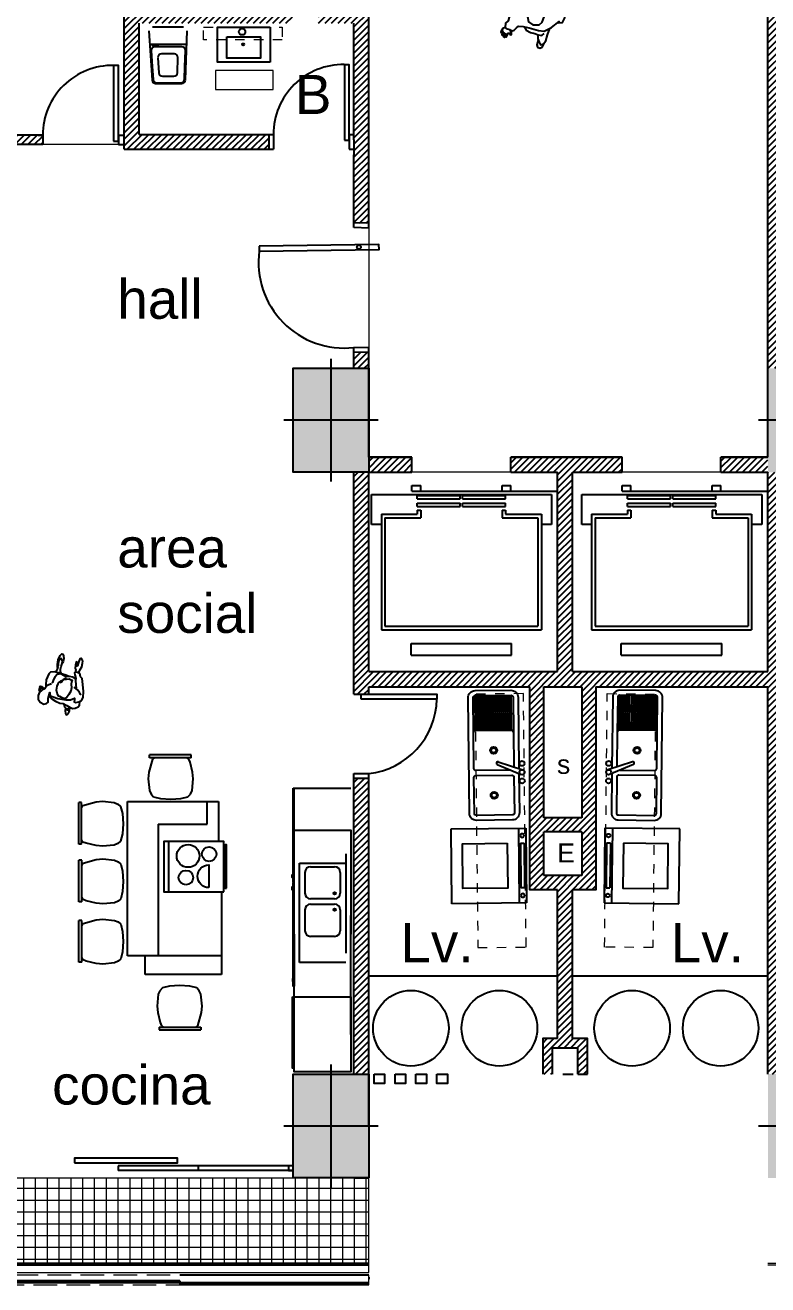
# Model space of a CAD drawing. Header units: millimetres. Extents: x -4 to 161, y -89 to 328.
# Drawn here: x 38.75 to 46.61, y 184.8 to 198.14 of the extents above; entities that cross this region are included whole.
import ezdxf

# ---------------------------------------------------------------- set-up
doc = ezdxf.new("R2010")
doc.units = ezdxf.units.MM
doc.linetypes.add('ACAD_ISO03W100', pattern=[30, 12, -18])
doc.linetypes.add('MEDIUMDASH', pattern=[0.3, 0.25, -0.05])
for name, color, linetype in [('COLUMNAS', 3, 'Continuous'), ('mobiliario', 1, 'Continuous'), ('PAREDES', 1, 'Continuous'), ('TEXTO', 4, 'Continuous'), ('VENTANAS', 7, 'Continuous')]:
    doc.layers.add(name, color=color, linetype=linetype)
doc.layers.add('piso1', color=136, linetype='Continuous', lineweight=0)
doc.layers.add('proyecciones', color=3, linetype='MEDIUMDASH', lineweight=9)
doc.layers.add('piso3', color=7, linetype='Continuous', lineweight=0, true_color=0xb3b7b7)
doc.styles.get("Standard").update_dxf_attribs({"font": 'arial.ttf'})

# ---------------------------------------------------------------- blocks, each defined once
blk = doc.blocks.new('PEPLS010')
at = {"color": 0, "linetype": 'ByBlock'}
for points in [[(0.017, -0.12), (-0.007, -0.158), (-0.037, -0.173), (-0.052, -0.184), (-0.067, -0.203), (-0.089, -0.219), (-0.124, -0.224), (-0.159, -0.216), (-0.182, -0.192), (-0.195, -0.151), (-0.182, -0.128), (-0.167, -0.116), (-0.147, -0.12), (-0.131, -0.123), (-0.108, -0.121), (-0.071, -0.117), (-0.089, -0.113), (-0.101, -0.098), (-0.104, -0.077), (-0.11, -0.031), (-0.106, 0.048), (-0.097, 0.094), (-0.074, 0.128), (-0.085, 0.132), (-0.109, 0.134), (-0.112, 0.151), (-0.1, 0.18), (-0.081, 0.203), (-0.048, 0.212), (0.008, 0.203), (0.076, 0.18), (0.13, 0.162), (0.143, 0.144), (0.175, 0.131), (0.183, 0.117), (0.214, 0.123), (0.242, 0.134), (0.28, 0.135), (0.298, 0.134), (0.301, 0.129), (0.309, 0.127), (0.313, 0.119), (0.32, 0.117), (0.323, 0.112), (0.317, 0.109), (0.313, 0.098), (0.275, 0.093), (0.242, 0.09), (0.238, 0.086), (0.266, 0.081), (0.279, 0.077), (0.275, 0.071), (0.247, 0.07), (0.214, 0.074), (0.202, 0.082), (0.184, 0.085), (0.179, 0.083), (0.171, 0.078), (0.152, 0.085), (0.119, 0.1), (0.097, 0.102), (0.02, 0.125)], [(-0.098, -0.123), (-0.125, -0.085), (-0.14, -0.047), (-0.15, -0.001), (-0.148, 0.032), (-0.158, 0.071), (-0.171, 0.106), (-0.177, 0.135), (-0.166, 0.157), (-0.148, 0.181), (-0.131, 0.191), (-0.098, 0.189)], [(-0.021, 0.186), (-0.024, 0.18), (-0.007, 0.166), (0.01, 0.144), (0.019, 0.125), (0.032, 0.105)], [(0.173, 0.127), (0.179, 0.104), (0.179, 0.09), (0.173, 0.085)], [(-0.186, 0.062), (-0.215, 0.066), (-0.238, 0.074), (-0.249, 0.085), (-0.246, 0.092), (-0.235, 0.102), (-0.207, 0.109), (-0.177, 0.105)], [(-0.182, 0.104), (-0.199, 0.096), (-0.211, 0.093)], [(-0.19, 0.067), (-0.197, 0.074), (-0.209, 0.078)], [(-0.152, 0.039), (-0.177, 0.051), (-0.192, 0.074), (-0.19, 0.09), (-0.176, 0.106)], [(0.124, 0.033), (0.13, -0.001), (0.134, -0.06), (0.138, -0.113), (0.126, -0.154), (0.107, -0.167), (0.043, -0.181), (0, -0.173), (-0.019, -0.169)], [(0.107, 0.1), (0.119, 0.087), (0.126, 0.073), (0.122, 0.031), (0.116, 0.007), (0.119, -0.017), (0.13, -0.055), (0.119, -0.085), (0.088, -0.102), (0.061, -0.109), (0.032, -0.115), (0.023, -0.117)], [(0.088, -0.009), (0.088, -0.008), (0.1, -0.001), (0.101, 0.003), (0.097, 0.007), (0.094, 0.009)], [(0.054, -0.041), (0.064, -0.037), (0.071, -0.027), (0.077, -0.018)], [(0.137, -0.051), (0.154, -0.06), (0.176, -0.066), (0.204, -0.063), (0.233, -0.059), (0.257, -0.063), (0.274, -0.071), (0.278, -0.081), (0.274, -0.092), (0.256, -0.098), (0.232, -0.1), (0.211, -0.094), (0.192, -0.094), (0.169, -0.098), (0.141, -0.104)], [(0.187, -0.097), (0.214, -0.102), (0.261, -0.105), (0.305, -0.097), (0.325, -0.083), (0.325, -0.073), (0.309, -0.062), (0.282, -0.054), (0.256, -0.054), (0.236, -0.058)], [(-0.079, -0.213), (-0.065, -0.227), (-0.059, -0.225), (-0.063, -0.217), (-0.05, -0.227), (-0.045, -0.224), (-0.048, -0.218), (-0.035, -0.226), (-0.03, -0.223), (-0.045, -0.205), (-0.029, -0.213), (-0.029, -0.208), (-0.052, -0.186)], [(-0.048, -0.18), (-0.04, -0.182), (-0.038, -0.179), (-0.041, -0.176)]]:
    blk.add_lwpolyline(points, dxfattribs=at)
blk.add_lwpolyline([(0.048, -0.031), (0.085, -0.014), (0.093, 0.013), (0.101, 0.037), (0.097, 0.06), (0.093, 0.07), (0.085, 0.068), (0.076, 0.067), (0.055, 0.07), (0.02, 0.078), (-0.014, 0.079), (-0.051, 0.068), (-0.085, 0.052), (-0.101, 0.035), (-0.095, 0.003), (-0.086, -0.014), (-0.087, -0.029), (-0.062, -0.047), (-0.032, -0.059), (0.005, -0.062), (0.029, -0.058), (0.044, -0.052), (0.054, -0.044), (0.052, -0.037)], close=True, dxfattribs=at)
blk = doc.blocks.new('personasp13')
for points in [[(0.082, -0.064), (0.128, -0.056), (0.175, -0.025), (0.238, 0.027), (0.266, 0.061), (0.269, 0.126), (0.29, 0.154), (0.286, 0.197), (0.307, 0.212), (0.319, 0.25), (0.312, 0.257), (0.298, 0.239), (0.302, 0.275), (0.293, 0.282), (0.283, 0.251), (0.281, 0.293), (0.271, 0.298), (0.264, 0.257), (0.26, 0.286), (0.25, 0.286), (0.242, 0.246), (0.23, 0.243), (0.218, 0.257), (0.207, 0.253), (0.211, 0.234), (0.231, 0.21), (0.207, 0.215), (0.19, 0.203), (0.175, 0.176), (0.156, 0.155), (0.111, 0.147), (0.051, 0.147), (-0.048, 0.155), (-0.103, 0.148), (-0.168, 0.097), (-0.23, 0.022), (-0.226, 0.035), (-0.264, 0.023), (-0.278, -0.026), (-0.261, -0.104), (-0.247, -0.164), (-0.264, -0.21), (-0.273, -0.253), (-0.261, -0.263), (-0.255, -0.241), (-0.252, -0.277), (-0.24, -0.28), (-0.238, -0.268), (-0.235, -0.294), (-0.221, -0.297), (-0.216, -0.275), (-0.211, -0.299), (-0.201, -0.299), (-0.192, -0.224), (-0.182, -0.234), (-0.165, -0.255), (-0.153, -0.246), (-0.168, -0.203), (-0.197, -0.174), (-0.195, -0.155), (-0.187, -0.097), (-0.139, -0.097), (-0.079, -0.107), (-0.009, -0.113)], [(-0.05, 0.197), (-0.06, 0.236), (-0.079, 0.267), (-0.099, 0.291), (-0.125, 0.275), (-0.141, 0.238), (-0.144, 0.178), (-0.154, 0.111)], [(-0.065, 0.25), (-0.063, 0.299), (-0.074, 0.32), (-0.098, 0.325), (-0.12, 0.31), (-0.13, 0.274)], [(0.096, 0.15), (0.074, 0.176), (0.027, 0.19), (-0.019, 0.191), (-0.053, 0.197), (-0.091, 0.197), (-0.111, 0.171)], [(0.231, 0.209), (0.259, 0.207), (0.284, 0.197)], [(-0.185, -0.097), (-0.214, -0.09), (-0.237, -0.054)], [(0.082, -0.041), (0.067, -0.063), (0.051, -0.064), (0.043, -0.056), (0.041, -0.036), (0.038, -0.064), (0.029, -0.083), (0.014, -0.088), (-0.005, -0.083), (-0.033, -0.075), (-0.057, -0.064), (-0.067, -0.045)], [(0.024, -0.121), (0.031, -0.123), (0.048, -0.16), (0.067, -0.203), (0.087, -0.225), (0.103, -0.239), (0.123, -0.231), (0.135, -0.201), (0.154, -0.169), (0.158, -0.121), (0.152, -0.105), (0.154, -0.09), (0.161, -0.037)], [(-0.249, -0.159), (-0.231, -0.172), (-0.202, -0.174)], [(0.147, -0.186), (0.166, -0.296), (0.158, -0.335), (0.134, -0.368), (0.103, -0.368), (0.087, -0.339), (0.082, -0.304), (0.084, -0.267), (0.077, -0.222)]]:
    blk.add_lwpolyline(points)
blk.add_lwpolyline([(0.01, -0.127), (0.019, -0.118), (0.024, -0.102), (0.062, -0.086), (0.084, -0.045), (0.092, -0.001), (0.092, 0.04), (0.069, 0.091), (0.019, 0.11), (-0.043, 0.098), (-0.066, 0.065), (-0.074, 0.006), (-0.067, -0.059), (-0.049, -0.092), (-0.02, -0.099), (-0.009, -0.103), (-0.001, -0.12)], close=True)
blk = doc.blocks.new('Muko03pl')
at = {"color": 0, "linetype": 'ByBlock'}
for p, q in [((-0.375, 0), (-0.375, -0.75)), ((0.375, 0), (-0.375, 0)), ((0.375, -0.75), (0.375, 0)), ((0.375, -0.075), (-0.375, -0.075)), ((0.225, -0.01875), (-0.225, -0.01875)), ((-0.225, -0.01875), (-0.225, -0.05625)), ((0.225, -0.05625), (-0.225, -0.05625)), ((0.225, -0.05625), (0.225, -0.01875)), ((-0.375, -0.75), (0.375, -0.75))]:
    blk.add_line(p, q, dxfattribs=at)
blk.add_lwpolyline([(0.225, -0.1875), (-0.225, -0.1875), (-0.225, -0.6375), (0.225, -0.6375)], close=True, dxfattribs=at)
for centre in [(-0.3, -0.0375), (0.3, -0.0375)]:
    blk.add_circle(centre, 0.01875, dxfattribs=at)

msp = doc.modelspace()

# ---------------------------------------------------------------- hatches: boundary and pattern name
at = {"layer": 'COLUMNAS', "true_color": 0x2a2c2c, "transparency": 33554687}
h = msp.add_hatch(color=250, dxfattribs=at)
h.dxf.hatch_style = 1
h.paths.add_polyline_path([(42.387, 193.955), (41.987, 193.955), (41.987, 193.405), (42.387, 193.405)])
h.paths.add_polyline_path([(41.987, 193.955), (41.587, 193.955), (41.587, 193.405), (41.987, 193.405)])
h.paths.add_polyline_path([(41.987, 194.505), (41.587, 194.505), (41.587, 193.955), (41.987, 193.955)])
h.paths.add_polyline_path([(42.387, 194.505), (41.987, 194.505), (41.987, 193.955), (42.387, 193.955)])
h.paths.add_polyline_path([(34.739, 193.955), (34.339, 193.955), (34.339, 193.405), (34.739, 193.405)])
h.paths.add_polyline_path([(34.339, 193.955), (33.939, 193.955), (33.939, 193.405), (34.339, 193.405)])
h.paths.add_polyline_path([(34.339, 194.505), (33.939, 194.505), (33.939, 193.955), (34.339, 193.955)])
h.paths.add_polyline_path([(34.739, 194.505), (34.339, 194.505), (34.339, 193.955), (34.739, 193.955)])
h.paths.add_polyline_path([(34.739, 202.012), (34.339, 202.012), (34.339, 201.462), (34.739, 201.462)])
h.paths.add_polyline_path([(34.739, 202.562), (34.339, 202.562), (34.339, 202.012), (34.739, 202.012)])
h.paths.add_polyline_path([(34.339, 202.562), (33.939, 202.562), (33.939, 202.012), (34.339, 202.012)])
h.paths.add_polyline_path([(34.339, 202.012), (33.939, 202.012), (33.939, 201.462), (34.339, 201.462)])
h.paths.add_polyline_path([(42.387, 202.012), (41.987, 202.012), (41.987, 201.462), (42.387, 201.462)])
h.paths.add_polyline_path([(42.387, 202.562), (41.987, 202.562), (41.987, 202.012), (42.387, 202.012)])
h.paths.add_polyline_path([(41.987, 202.562), (41.587, 202.562), (41.587, 202.012), (41.987, 202.012)])
h.paths.add_polyline_path([(41.987, 202.012), (41.587, 202.012), (41.587, 201.462), (41.987, 201.462)])
h.paths.add_polyline_path([(42.387, 206.385), (41.987, 206.385), (41.987, 205.835), (42.387, 205.835)])
h.paths.add_polyline_path([(42.387, 206.935), (41.987, 206.935), (41.987, 206.385), (42.387, 206.385)])
h.paths.add_polyline_path([(41.987, 206.935), (41.587, 206.935), (41.587, 206.385), (41.987, 206.385)])
h.paths.add_polyline_path([(41.987, 206.385), (41.587, 206.385), (41.587, 205.835), (41.987, 205.835)])
h.paths.add_polyline_path([(34.739, 206.385), (34.339, 206.385), (34.339, 205.835), (34.739, 205.835)])
h.paths.add_polyline_path([(34.739, 206.935), (34.339, 206.935), (34.339, 206.385), (34.739, 206.385)])
h.paths.add_polyline_path([(34.339, 206.935), (33.939, 206.935), (33.939, 206.385), (34.339, 206.385)])
h.paths.add_polyline_path([(34.339, 206.385), (33.939, 206.385), (33.939, 205.835), (34.339, 205.835)])
h.paths.add_polyline_path([(34.739, 186.485), (34.339, 186.485), (34.339, 185.935), (34.739, 185.935)])
h.paths.add_polyline_path([(34.739, 187.035), (34.339, 187.035), (34.339, 186.485), (34.739, 186.485)])
h.paths.add_polyline_path([(34.339, 187.035), (33.939, 187.035), (33.939, 186.485), (34.339, 186.485)])
h.paths.add_polyline_path([(34.339, 186.485), (33.939, 186.485), (33.939, 185.935), (34.339, 185.935)])
h.paths.add_polyline_path([(42.387, 186.485), (41.987, 186.485), (41.987, 185.935), (42.387, 185.935)])
h.paths.add_polyline_path([(42.387, 187.035), (41.987, 187.035), (41.987, 186.485), (42.387, 186.485)])
h.paths.add_polyline_path([(41.987, 187.035), (41.587, 187.035), (41.587, 186.485), (41.987, 186.485)])
h.paths.add_polyline_path([(41.987, 186.485), (41.587, 186.485), (41.587, 185.935), (41.987, 185.935)])
h.paths.add_polyline_path([(47.411, 186.485), (47.011, 186.485), (47.011, 185.935), (47.411, 185.935)])
h.paths.add_polyline_path([(47.411, 187.035), (47.011, 187.035), (47.011, 186.485), (47.411, 186.485)])
h.paths.add_polyline_path([(47.011, 187.035), (46.611, 187.035), (46.611, 186.485), (47.011, 186.485)])
h.paths.add_polyline_path([(47.011, 186.485), (46.611, 186.485), (46.611, 185.935), (47.011, 185.935)])
h.paths.add_polyline_path([(55.208, 186.485), (54.808, 186.485), (54.808, 185.935), (55.058, 185.935), (55.208, 185.935)])
h.paths.add_polyline_path([(55.208, 187.035), (54.808, 187.035), (54.808, 186.485), (55.208, 186.485)])
h.paths.add_polyline_path([(54.808, 187.035), (54.408, 187.035), (54.408, 186.485), (54.808, 186.485)])
h.paths.add_polyline_path([(54.808, 186.485), (54.408, 186.485), (54.408, 185.935), (54.808, 185.935)])
h.paths.add_polyline_path([(55.208, 193.955), (54.808, 193.955), (54.808, 193.405), (55.208, 193.405)])
h.paths.add_polyline_path([(55.208, 194.505), (54.808, 194.505), (54.808, 193.955), (55.208, 193.955)])
h.paths.add_polyline_path([(54.808, 194.505), (54.408, 194.505), (54.408, 193.955), (54.808, 193.955)])
h.paths.add_polyline_path([(54.808, 193.955), (54.408, 193.955), (54.408, 193.405), (54.808, 193.405)])
h.paths.add_polyline_path([(47.411, 193.955), (47.011, 193.955), (47.011, 193.405), (47.411, 193.405)])
h.paths.add_polyline_path([(47.411, 194.505), (47.011, 194.505), (47.011, 193.955), (47.411, 193.955)])
h.paths.add_polyline_path([(47.011, 194.505), (46.611, 194.505), (46.611, 193.955), (47.011, 193.955)])
h.paths.add_polyline_path([(47.011, 193.955), (46.611, 193.955), (46.611, 193.405), (47.011, 193.405)])
edge = h.paths.add_edge_path()
edge.add_line((47.411, 202.009), (47.011, 202.009))
edge.add_line((47.011, 202.009), (47.011, 201.462))
edge.add_line((47.011, 201.462), (47.32, 201.462))
edge.add_arc((48.009, 200.629), 1.081, 123.6379, 129.5991, ccw=False)
edge.add_line((47.411, 201.529), (47.411, 202.009))
h.paths.add_polyline_path([(47.011, 202.009), (46.769, 202.009), (46.611, 202.011), (46.611, 201.462), (47.011, 201.462)])
h.paths.add_polyline_path([(47.011, 202.519), (46.769, 202.519), (46.769, 202.562), (46.611, 202.562), (46.611, 202.012), (47.011, 202.012)])
h.paths.add_polyline_path([(46.769, 202.11), (46.769, 202.109), (46.769, 202.11)], flags=16)
h.paths.add_polyline_path([(46.896, 202.562), (46.769, 202.562), (46.769, 202.519), (46.896, 202.519)], flags=17)
h.paths.add_polyline_path([(47.011, 202.562), (46.896, 202.562), (46.896, 202.519), (47.011, 202.519)], flags=17)
h.paths.add_polyline_path([(47.411, 202.562), (47.011, 202.562), (47.011, 202.519), (47.411, 202.519)])
h.paths.add_polyline_path([(47.411, 202.471), (47.411, 202.519), (47.011, 202.519), (47.011, 202.246)])
h.paths.add_polyline_path([(47.411, 202.471), (47.011, 202.246), (47.011, 202.11), (47.411, 202.11)])
h.paths.add_polyline_path([(47.411, 202.11), (47.011, 202.11), (47.011, 202.012), (47.411, 202.012)])
h.paths.add_polyline_path([(55.058, 202.009), (54.808, 202.009), (54.808, 201.462), (55.058, 201.462)])
h.paths.add_polyline_path([(55.208, 202.012), (55.058, 202.012), (55.058, 201.462), (55.208, 201.462)])
h.paths.add_polyline_path([(55.208, 202.562), (55.058, 202.562), (55.058, 202.012), (55.208, 202.012)])
h.paths.add_polyline_path([(55.058, 202.562), (54.808, 202.562), (54.808, 202.25), (54.865, 202.321), (54.946, 202.422)], flags=17)
h.paths.add_polyline_path([(55.058, 202.562), (54.408, 202.562), (54.408, 202.012), (55.058, 202.012)])
h.paths.add_polyline_path([(54.808, 202.562), (54.408, 202.562), (54.408, 201.462), (54.808, 201.462)])
h.paths.add_polyline_path([(54.808, 202.25), (54.408, 202.476), (54.408, 202.109), (54.808, 202.109)], flags=16)
h.paths.add_polyline_path([(54.808, 202.562), (54.408, 202.562), (54.408, 202.476), (54.808, 202.25)], flags=16)
h.paths.add_polyline_path([(54.808, 202.25), (54.808, 202.562), (55.058, 202.562)])
h.paths.add_polyline_path([(54.808, 202.109), (54.408, 202.109), (54.408, 202.012), (54.808, 202.012)], flags=16)
at = {"layer": 'piso1'}
h = msp.add_hatch(dxfattribs=at)
h.set_pattern_fill('NET', color=256)
h.set_pattern_definition([(0, (-250.01368, -79.92356), (0, 0.125), []), (90, (-250.01368, -79.92356), (-0.125, 8e-18), [])])
h.paths.add_polyline_path([(33.939, 189.464), (34.048, 189.464), (34.048, 193.405), (33.939, 193.405), (33.939, 193.955), (33.839, 193.955), (33.039, 193.967), (33.039, 193.313), (33.039, 185.035), (42.387, 185.035), (42.387, 185.935), (41.587, 185.935), (34.098, 185.935), (33.939, 185.935), (33.939, 187.035)])
h.paths.add_polyline_path([(33.939, 197.944), (33.039, 197.944), (33.039, 193.989), (33.939, 193.989), (33.939, 194.505)])
h.paths.add_polyline_path([(35.986, 185.198), (38.963, 185.198), (38.963, 185.821), (35.986, 185.821)], flags=24)
at = {"layer": 'VENTANAS', "true_color": 0xb0b5b5, "transparency": 33554687}
h = msp.add_hatch(dxfattribs=at)
h.set_pattern_fill('ANSI31', color=253, scale=0.39)
h.set_pattern_definition([(45, (-250.013684, -79.923563), (-0.0344714556, 0.0344714556), [])])
h.paths.add_polyline_path([(40.558, 201.802), (41.587, 201.802), (41.587, 201.952), (39.8, 201.952), (39.8, 201.202), (40.408, 201.202), (40.408, 199.357), (39.8, 199.357), (39.8, 199.207), (40.558, 199.207)])
h.paths.add_polyline_path([(40.408, 201.352), (39.958, 201.352), (39.958, 201.802), (40.408, 201.802)], flags=16)
h.paths.add_polyline_path([(42.387, 201.462), (42.229, 201.462), (42.229, 199.911), (42.23, 199.911), (42.23, 199.077), (42.229, 199.007), (41.854, 199.007), (41.854, 198.907), (41.904, 198.907), (41.904, 198.687), (41.904, 198.257), (41.854, 198.257), (41.854, 198.157), (42.229, 198.157), (42.229, 196.921), (42.229, 196.763), (42.229, 196.043), (42.387, 196.039)])
h.paths.add_polyline_path([(42.229, 198.257), (42.004, 198.257), (42.004, 198.907), (42.229, 198.907)], flags=16)
h.paths.add_polyline_path([(41.579, 198.257), (41.579, 198.907), (41.579, 199.007), (41.479, 199.007), (41.479, 198.307), (39.958, 198.307), (39.8, 198.307), (39.8, 196.822), (41.329, 196.822), (41.329, 196.98), (39.958, 196.98), (39.958, 198.157), (41.479, 198.157), (41.579, 198.157)])
h.paths.add_polyline_path([(38.533, 198.029), (33.939, 198.029), (33.939, 197.879), (38.224, 197.879), (38.533, 197.879)])
h.paths.add_polyline_path([(38.533, 196.872), (38.937, 196.872), (38.937, 196.972), (38.887, 196.972), (38.533, 196.972), (37.533, 196.972), (37.533, 196.872), (38.374, 196.872), (38.374, 194.054), (34.739, 194.054), (34.739, 193.904), (38.533, 193.904)])
h.paths.add_polyline_path([(34.098, 189.464), (33.939, 189.464), (33.939, 187.035), (34.098, 187.035)])
h.paths.add_polyline_path([(42.387, 190.027), (42.387, 190.166), (42.229, 190.166), (42.229, 187.035), (42.387, 187.035)], flags=17)
h.paths.add_polyline_path([(44.542, 188.985), (44.791, 188.985), (44.791, 191.135), (46.611, 191.135), (46.611, 187.035), (46.769, 187.035), (46.769, 193.405), (46.611, 193.405), (46.611, 191.294), (44.542, 191.294), (44.542, 193.405), (45.068, 193.405), (45.068, 193.564), (43.891, 193.564), (43.891, 193.405), (44.384, 193.405), (44.384, 191.294), (42.387, 191.294), (42.387, 193.405), (42.229, 193.405), (42.229, 191.296), (42.229, 191.054), (42.387, 191.054), (42.387, 191.104), (42.387, 191.135), (44.091, 191.135), (44.091, 188.985), (44.384, 188.985), (44.384, 187.41), (44.23, 187.41), (44.23, 187.034), (44.33, 187.034), (44.33, 187.31), (44.601, 187.31), (44.601, 187.034), (44.701, 187.034), (44.701, 187.41), (44.542, 187.41)])
h.paths.add_polyline_path([(44.241, 189.135), (44.241, 189.597), (44.641, 189.597), (44.641, 189.135)], flags=16)
h.paths.add_polyline_path([(44.241, 189.747), (44.241, 191.135), (44.641, 191.135), (44.641, 189.747)], flags=16)
h.paths.add_polyline_path([(46.611, 193.564), (46.115, 193.564), (46.115, 193.405), (46.611, 193.405)])
h.paths.add_polyline_path([(42.844, 193.564), (42.387, 193.564), (42.387, 193.405), (42.844, 193.405)])
h.paths.add_polyline_path([(42.387, 194.672), (42.229, 194.675), (42.229, 194.505), (42.387, 194.505)])
h.paths.add_polyline_path([(46.769, 196.36), (46.777, 196.36), (47.079, 196.36), (52.044, 196.36), (53.925, 196.36), (53.925, 196.133), (55.058, 196.133), (55.058, 196.233), (54.025, 196.233), (54.025, 196.613), (55.058, 196.613), (55.058, 196.713), (53.925, 196.713), (53.925, 196.509), (52.764, 196.51), (52.416, 196.51), (52.416, 196.509), (48.877, 196.509), (46.769, 196.51), (46.769, 201.462), (46.611, 201.462), (46.611, 194.505), (46.769, 194.505)])
h.paths.add_polyline_path([(55.208, 197.421), (55.058, 197.421), (55.058, 196.613), (55.058, 196.613), (55.058, 196.233), (55.058, 196.133), (55.058, 196.133), (55.058, 196.132), (55.058, 195.965), (55.058, 195.448), (55.208, 195.448)])
h.paths.add_polyline_path([(52.711, 196.36), (52.561, 196.36), (52.561, 191.96), (53.311, 191.96), (53.311, 192.11), (52.711, 192.11), (52.711, 193.604), (53.311, 193.604), (53.311, 193.754), (52.711, 193.754)])
h.paths.add_polyline_path([(52.711, 199.115), (53.311, 199.115), (53.311, 199.265), (52.711, 199.265), (52.711, 200.759), (53.311, 200.759), (53.311, 200.909), (52.561, 200.909), (52.561, 196.51), (52.711, 196.51)], flags=17)
h.paths.add_polyline_path([(55.058, 200.909), (54.401, 200.909), (54.401, 200.759), (55.058, 200.759)], flags=17)
h.paths.add_polyline_path([(55.208, 201.462), (55.058, 201.462), (55.058, 199.266), (54.401, 199.265), (54.401, 199.115), (55.058, 199.115), (55.058, 198.521), (55.208, 198.521), (55.208, 199.012)])
h.paths.add_polyline_path([(46.769, 205.835), (46.611, 205.835), (46.611, 202.562), (46.769, 202.562)])
h.paths.add_polyline_path([(42.387, 205.835), (42.229, 205.835), (42.229, 202.562), (42.387, 202.562)])
h.paths.add_polyline_path([(38.533, 205.823), (38.374, 205.823), (38.374, 202.914), (38.533, 202.914)])
h.paths.add_polyline_path([(35.192, 206.535), (34.739, 206.535), (34.739, 206.385), (35.092, 206.385), (35.092, 206.094), (34.739, 206.094), (34.739, 205.944), (35.192, 205.944), (35.192, 206.4)])
h.paths.add_polyline_path([(37.107, 206.935), (36.949, 206.935), (36.949, 206.4), (37.107, 206.4)])
h.paths.add_polyline_path([(41.606, 198.324), (41.906, 198.324), (41.906, 198.891), (41.606, 198.891)], flags=9)
h.paths.add_polyline_path([(40.056, 201.423), (40.289, 201.423), (40.289, 201.656), (40.056, 201.656)], flags=8)
h.paths.add_polyline_path([(40.767, 199.766), (41.251, 199.766), (41.251, 200.389), (40.767, 200.389)], flags=25)
h.paths.add_polyline_path([(34.61, 198.357), (36.341, 198.357), (36.341, 198.98), (34.61, 198.98)], flags=9)
h.paths.add_polyline_path([(44.332, 189.226), (44.566, 189.226), (44.566, 189.526), (44.332, 189.526)], flags=8)
h.paths.add_polyline_path([(44.33, 190.162), (44.563, 190.162), (44.563, 190.395), (44.33, 190.395)], flags=8)
h.paths.add_polyline_path([(49.787, 191.517), (52.833, 191.517), (52.833, 192.971), (49.787, 192.971)], flags=9)
h.paths.add_polyline_path([(49.787, 200.106), (52.833, 200.106), (52.833, 201.56), (49.787, 201.56)], flags=9)
h.paths.add_polyline_path([(34.61, 202.715), (37.31, 202.715), (37.31, 203.339), (34.61, 203.339)], flags=9)
h.paths.add_polyline_path([(35.302, 205.537), (35.787, 205.537), (35.787, 206.161), (35.302, 206.161)], flags=9)
h.paths.add_polyline_path([(38.608, 205.268), (41.655, 205.268), (41.655, 206.722), (38.608, 206.722)], flags=9)

# ---------------------------------------------------------------- linework, layer by layer
at = {"layer": 'COLUMNAS'}
for p, q in [((41.987, 194.605), (41.987, 193.305)), ((42.487, 193.955), (41.487, 193.955)), ((47.511, 193.955), (46.511, 193.955)), ((41.987, 187.135), (41.987, 185.835)), ((42.487, 186.485), (41.487, 186.485)), ((47.511, 186.485), (46.511, 186.485))]:
    msp.add_line(p, q, dxfattribs=at)
for points in [[(42.387, 193.405), (41.587, 193.405), (41.587, 194.505), (42.387, 194.505)], [(42.387, 185.935), (41.587, 185.935), (41.587, 187.035), (42.387, 187.035)]]:
    msp.add_lwpolyline(points, close=True, dxfattribs=at)
at = {"layer": 'mobiliario'}
for p, q in [((40.427, 198.114), (40.097, 198.114)), ((40.427, 198.114), (40.097, 198.114)), ((41.343, 198.114), (41.343, 197.743)), ((40.06, 198.075), (40.095, 197.554)), ((40.446, 197.556), (40.464, 198.076)), ((40.072, 197.936), (40.46, 197.936)), ((40.085, 197.867), (40.096, 197.698)), ((40.096, 197.936), (40.096, 197.926)), ((40.106, 197.916), (40.147, 197.916)), ((40.409, 197.906), (40.122, 197.906)), ((40.157, 197.926), (40.157, 197.936)), ((40.441, 197.698), (40.446, 197.868)), ((40.156, 197.792), (40.166, 197.631)), ((40.33, 197.832), (40.193, 197.832)), ((40.362, 197.633), (40.367, 197.794)), ((40.096, 197.698), (40.105, 197.562)), ((40.203, 197.596), (40.325, 197.596)), ((40.437, 197.563), (40.441, 197.698)), ((40.132, 197.52), (40.409, 197.52)), ((40.142, 197.527), (40.399, 197.527)), ((42.416, 192.852), (42.416, 193.17)), ((42.416, 193.17), (44.323, 193.17)), ((42.844, 193.203), (42.844, 193.265)), ((42.844, 193.265), (42.937, 193.265)), ((42.844, 193.203), (43.891, 193.203)), ((42.937, 193.203), (42.937, 193.265)), ((43.799, 193.203), (43.799, 193.265)), ((43.799, 193.265), (43.891, 193.265)), ((43.891, 193.203), (43.891, 193.265)), ((43.891, 193.203), (44.384, 193.203)), ((44.323, 193.17), (44.323, 192.852)), ((44.641, 192.852), (44.641, 193.17)), ((44.641, 193.17), (46.547, 193.17)), ((45.068, 193.203), (45.068, 193.265)), ((45.068, 193.265), (45.161, 193.265)), ((45.068, 193.203), (46.115, 193.203)), ((45.161, 193.203), (45.161, 193.265)), ((46.023, 193.203), (46.023, 193.265)), ((46.023, 193.265), (46.115, 193.265)), ((46.115, 193.203), (46.115, 193.265)), ((46.115, 193.203), (46.605, 193.203)), ((46.547, 193.17), (46.547, 192.852)), ((42.9, 193.16), (43.355, 193.16)), ((42.9, 193.123), (42.9, 193.16)), ((42.9, 193.123), (43.355, 193.123)), ((42.9, 193.078), (43.355, 193.078)), ((42.9, 193.041), (42.9, 193.078)), ((42.9, 193.041), (43.355, 193.041)), ((43.355, 193.123), (43.355, 193.153)), ((43.355, 193.041), (43.355, 193.078)), ((43.38, 193.16), (43.836, 193.16)), ((43.38, 193.123), (43.38, 193.153)), ((43.38, 193.123), (43.836, 193.123)), ((43.38, 193.041), (43.38, 193.078)), ((43.38, 193.078), (43.836, 193.078)), ((43.38, 193.041), (43.836, 193.041)), ((43.836, 193.123), (43.836, 193.16)), ((43.836, 193.041), (43.836, 193.078)), ((45.124, 193.16), (45.579, 193.16)), ((45.124, 193.123), (45.124, 193.16)), ((45.124, 193.123), (45.579, 193.123)), ((45.124, 193.078), (45.579, 193.078)), ((45.124, 193.041), (45.124, 193.078)), ((45.124, 193.041), (45.579, 193.041)), ((45.579, 193.123), (45.579, 193.153)), ((45.579, 193.041), (45.579, 193.078)), ((45.604, 193.16), (46.06, 193.16)), ((45.604, 193.123), (45.604, 193.153)), ((45.604, 193.123), (46.06, 193.123)), ((45.604, 193.041), (45.604, 193.078)), ((45.604, 193.078), (46.06, 193.078)), ((45.604, 193.041), (46.06, 193.041)), ((46.06, 193.123), (46.06, 193.16)), ((46.06, 193.041), (46.06, 193.078)), ((42.521, 192.959), (42.521, 191.738)), ((42.521, 192.959), (42.9, 192.959)), ((42.558, 192.922), (42.558, 191.775)), ((42.558, 192.922), (42.937, 192.922)), ((42.9, 193.003), (42.9, 192.959)), ((42.9, 193.003), (42.937, 193.003)), ((42.937, 193.003), (42.937, 192.922)), ((43.799, 193.003), (43.799, 192.922)), ((43.799, 193.003), (43.836, 193.003)), ((43.799, 192.922), (44.178, 192.922)), ((43.836, 193.003), (43.836, 192.959)), ((43.836, 192.959), (44.215, 192.959)), ((44.178, 192.922), (44.178, 191.775)), ((44.215, 192.959), (44.215, 191.738)), ((44.745, 192.959), (44.745, 191.738)), ((44.745, 192.959), (45.124, 192.959)), ((44.782, 192.922), (44.782, 191.775)), ((44.782, 192.922), (45.161, 192.922)), ((45.124, 193.003), (45.124, 192.959)), ((45.124, 193.003), (45.161, 193.003)), ((45.161, 193.003), (45.161, 192.922)), ((46.023, 193.003), (46.023, 192.922)), ((46.023, 193.003), (46.06, 193.003)), ((46.023, 192.922), (46.402, 192.922)), ((46.06, 193.003), (46.06, 192.959)), ((46.06, 192.959), (46.439, 192.959)), ((46.402, 192.922), (46.402, 191.775)), ((46.439, 192.959), (46.439, 191.738)), ((42.521, 192.852), (42.416, 192.852)), ((44.323, 192.852), (44.215, 192.852)), ((44.745, 192.852), (44.641, 192.852)), ((46.547, 192.852), (46.439, 192.852)), ((42.521, 191.738), (44.215, 191.738)), ((42.558, 191.775), (44.178, 191.775)), ((44.745, 191.738), (46.439, 191.738)), ((44.782, 191.775), (46.402, 191.775)), ((42.836, 191.592), (43.899, 191.592)), ((42.836, 191.469), (42.836, 191.592)), ((43.899, 191.469), (43.899, 191.592)), ((45.06, 191.592), (46.123, 191.592)), ((45.06, 191.469), (45.06, 191.592)), ((46.123, 191.469), (46.123, 191.592)), ((42.836, 191.469), (43.899, 191.469)), ((45.06, 191.469), (46.123, 191.469)), ((43.517, 190.67), (43.513, 191.04)), ((43.538, 190.67), (43.534, 191.04)), ((43.559, 190.671), (43.555, 191.04)), ((43.58, 190.671), (43.576, 191.04)), ((43.601, 190.671), (43.597, 191.041)), ((43.623, 190.671), (43.618, 191.041)), ((43.644, 190.672), (43.64, 191.041)), ((43.665, 190.672), (43.661, 191.041)), ((43.686, 190.672), (43.682, 191.042)), ((43.707, 190.672), (43.703, 191.042)), ((43.728, 190.673), (43.724, 191.042)), ((43.749, 190.673), (43.745, 191.042)), ((43.77, 190.673), (43.766, 191.043)), ((43.791, 190.673), (43.787, 191.043)), ((43.813, 190.673), (43.809, 191.043)), ((43.834, 190.674), (43.83, 191.043)), ((43.855, 190.674), (43.851, 191.043)), ((43.876, 190.674), (43.872, 191.044)), ((43.897, 190.674), (43.893, 191.044)), ((45.039, 190.674), (45.043, 191.044)), ((45.06, 190.674), (45.064, 191.044)), ((45.081, 190.674), (45.085, 191.043)), ((45.102, 190.674), (45.106, 191.043)), ((45.123, 190.673), (45.127, 191.043)), ((45.144, 190.673), (45.148, 191.043)), ((45.166, 190.673), (45.17, 191.043)), ((45.187, 190.673), (45.191, 191.042)), ((45.208, 190.673), (45.212, 191.042)), ((45.229, 190.672), (45.233, 191.042)), ((45.25, 190.672), (45.254, 191.042)), ((45.271, 190.672), (45.275, 191.041)), ((45.292, 190.672), (45.296, 191.041)), ((45.313, 190.671), (45.317, 191.041)), ((45.335, 190.671), (45.339, 191.041)), ((45.356, 190.671), (45.36, 191.04)), ((45.377, 190.671), (45.381, 191.04)), ((45.398, 190.67), (45.402, 191.04)), ((45.419, 190.67), (45.423, 191.04)), ((43.517, 190.67), (43.897, 190.674)), ((45.419, 190.67), (45.039, 190.674)), ((40.068, 190.383, 0), (40.068, 190.413, 0)), ((40.509, 190.413, 0), (40.068, 190.413, 0)), ((40.509, 190.383, 0), (40.068, 190.383, 0)), ((40.123, 190.382), (40.099, 190.369)), ((40.164, 190.383), (40.123, 190.382)), ((40.46, 190.382), (40.419, 190.383)), ((40.484, 190.369), (40.46, 190.382)), ((40.509, 190.383, 0), (40.509, 190.413, 0)), ((40.099, 190.369), (40.061, 190.229)), ((40.498, 190.335), (40.484, 190.369)), ((40.522, 190.229), (40.498, 190.335)), ((43.748, 190.311), (44, 190.206)), ((43.758, 190.34), (44.018, 190.255)), ((45.177, 190.34), (44.918, 190.255)), ((45.188, 190.311), (44.936, 190.206)), ((40.061, 190.229), (40.054, 190.161)), ((40.054, 190.161), (40.066, 190.036)), ((40.517, 190.036), (40.529, 190.161)), ((40.529, 190.161), (40.522, 190.229)), ((40.066, 190.036), (40.083, 189.998)), ((40.083, 189.998), (40.109, 189.969)), ((40.474, 189.969), (40.5, 189.998)), ((40.5, 189.998), (40.517, 190.036)), ((41.588, 189.615), (41.588, 190.06)), ((41.588, 190.06), (42.198, 190.06)), ((41.598, 189.615), (41.598, 190.06)), ((39.318, 189.467, 0), (39.318, 189.908, 0)), ((39.348, 189.908, 0), (39.318, 189.908, 0)), ((39.348, 189.467, 0), (39.348, 189.908, 0)), ((39.348, 189.852), (39.361, 189.877)), ((39.348, 189.812), (39.348, 189.852)), ((39.361, 189.877), (39.501, 189.915)), ((39.501, 189.915), (39.569, 189.922)), ((39.569, 189.922), (39.694, 189.91)), ((39.694, 189.91), (39.732, 189.893)), ((39.732, 189.893), (39.761, 189.867)), ((39.761, 189.867), (39.78, 189.792)), ((39.834, 188.285), (39.834, 189.92)), ((39.834, 189.92), (40.022, 189.92)), ((40.022, 189.92), (40.796, 189.92)), ((40.109, 189.969), (40.184, 189.951)), ((40.184, 189.951), (40.292, 189.944)), ((40.292, 189.944), (40.399, 189.951)), ((40.399, 189.951), (40.474, 189.969)), ((40.677, 189.681), (40.677, 189.92)), ((40.796, 189.92), (40.796, 189.496)), ((39.78, 189.792), (39.787, 189.684)), ((39.78, 189.576), (39.761, 189.501)), ((39.787, 189.684), (39.78, 189.576)), ((40.157, 189.681), (40.157, 188.285)), ((40.157, 189.681), (40.677, 189.681)), ((41.588, 189.615), (41.588, 189.632)), ((41.598, 189.068), (41.598, 189.632)), ((39.348, 189.467, 0), (39.318, 189.467, 0)), ((39.361, 189.491), (39.348, 189.516)), ((39.396, 189.477), (39.361, 189.491)), ((39.501, 189.453), (39.396, 189.477)), ((39.569, 189.446), (39.501, 189.453)), ((39.694, 189.459), (39.569, 189.446)), ((39.732, 189.476), (39.694, 189.459)), ((39.761, 189.501), (39.732, 189.476)), ((39.364, 189.266), (39.504, 189.305)), ((39.504, 189.305), (39.572, 189.312)), ((39.572, 189.312), (39.697, 189.299)), ((42.143, 189.366), (42.143, 188.313)), ((39.32, 188.857, 0), (39.32, 189.298, 0)), ((39.35, 189.298, 0), (39.32, 189.298, 0)), ((39.35, 188.857, 0), (39.35, 189.298, 0)), ((39.35, 189.201), (39.351, 189.242)), ((39.351, 189.242), (39.364, 189.266)), ((39.697, 189.299), (39.735, 189.282)), ((39.735, 189.282), (39.764, 189.256)), ((39.764, 189.256), (39.782, 189.181)), ((39.782, 189.181), (39.789, 189.074)), ((41.653, 188.215), (41.653, 189.267)), ((41.653, 189.267), (42.143, 189.267)), ((41.772, 189.23), (42.025, 189.23)), ((39.789, 189.074), (39.782, 188.966)), ((41.588, 189.145), (41.588, 189.115)), ((41.588, 189.063), (41.588, 189.063)), ((41.598, 188.515), (41.598, 189.063)), ((41.712, 189.17), (41.712, 188.948)), ((42.085, 189.17), (42.085, 188.948)), ((39.351, 188.906), (39.35, 188.946)), ((39.364, 188.881), (39.351, 188.906)), ((39.782, 188.966), (39.764, 188.891)), ((40.829, 188.963), (40.829, 188.087)), ((41.588, 189.016), (41.588, 188.985)), ((39.35, 188.857, 0), (39.32, 188.857, 0)), ((39.398, 188.867), (39.364, 188.881)), ((39.504, 188.843), (39.398, 188.867)), ((39.572, 188.836), (39.504, 188.843)), ((39.697, 188.848), (39.572, 188.836)), ((39.735, 188.865), (39.697, 188.848)), ((39.764, 188.891), (39.735, 188.865)), ((41.712, 188.774), (41.712, 188.552)), ((42.025, 188.888), (41.772, 188.888)), ((41.772, 188.834), (42.025, 188.834)), ((42.085, 188.774), (42.085, 188.552)), ((39.32, 188.22, 0), (39.32, 188.661, 0)), ((39.35, 188.661, 0), (39.32, 188.661, 0)), ((39.35, 188.22, 0), (39.35, 188.661, 0)), ((39.364, 188.63), (39.504, 188.668)), ((39.504, 188.668), (39.572, 188.675)), ((39.572, 188.675), (39.697, 188.662)), ((39.697, 188.662), (39.735, 188.645)), ((39.735, 188.645), (39.764, 188.62)), ((39.35, 188.564), (39.351, 188.605)), ((39.351, 188.605), (39.364, 188.63)), ((39.764, 188.62), (39.782, 188.545)), ((39.782, 188.545), (39.789, 188.437)), ((41.599, 188.516), (41.599, 187.967)), ((39.789, 188.437), (39.782, 188.329)), ((42.025, 188.492), (41.772, 188.492)), ((39.351, 188.269), (39.35, 188.309)), ((39.364, 188.244), (39.351, 188.269)), ((39.398, 188.23), (39.364, 188.244)), ((39.764, 188.254), (39.735, 188.229)), ((39.782, 188.329), (39.764, 188.254)), ((40.829, 188.285), (39.834, 188.285)), ((40.022, 188.087), (40.022, 188.285)), ((39.35, 188.22, 0), (39.32, 188.22, 0)), ((39.504, 188.206), (39.398, 188.23)), ((39.572, 188.199), (39.504, 188.206)), ((39.697, 188.212), (39.572, 188.199)), ((39.735, 188.229), (39.697, 188.212)), ((42.143, 188.215), (41.653, 188.215)), ((40.829, 188.087), (40.022, 188.087)), ((40.385, 187.971), (40.278, 187.964)), ((40.493, 187.964), (40.385, 187.971)), ((41.588, 188.045), (41.588, 188.015)), ((40.16, 187.879), (40.148, 187.754)), ((40.177, 187.917), (40.16, 187.879)), ((40.203, 187.946), (40.177, 187.917)), ((40.278, 187.964), (40.203, 187.946)), ((40.568, 187.946), (40.493, 187.964)), ((40.594, 187.917), (40.568, 187.946)), ((40.611, 187.879), (40.594, 187.917)), ((40.623, 187.754), (40.611, 187.879)), ((41.598, 187.577), (41.598, 187.967)), ((40.148, 187.754), (40.155, 187.686)), ((40.616, 187.686), (40.623, 187.754)), ((40.155, 187.686), (40.179, 187.581)), ((40.179, 187.581), (40.193, 187.546)), ((40.578, 187.546), (40.616, 187.686)), ((40.168, 187.533, 0), (40.168, 187.503, 0)), ((40.168, 187.533, 0), (40.609, 187.533, 0)), ((40.168, 187.503, 0), (40.609, 187.503, 0)), ((40.193, 187.546), (40.217, 187.533)), ((40.217, 187.533), (40.258, 187.533)), ((40.513, 187.533), (40.553, 187.533)), ((40.553, 187.533), (40.578, 187.546)), ((40.609, 187.533, 0), (40.609, 187.503, 0)), ((41.598, 187.096), (41.598, 187.527)), ((42.387, 184.905), (40.387, 184.905)), ((40.387, 184.845), (40.387, 184.805)), ((42.387, 184.885), (42.387, 184.865))]:
    msp.add_line(p, q, dxfattribs=at)
for points in [[(41.343, 197.743), (40.785, 197.743), (40.785, 198.114), (41.343, 198.114)], [(41.588, 189.115), (41.578, 189.115), (41.578, 189.145), (41.588, 189.145), (41.588, 189.615)], [(41.598, 189.615), (42.198, 189.615), (42.198, 188.515)], [(41.599, 188.515), (41.588, 188.515), (41.588, 188.986), (41.578, 188.986), (41.578, 189.016), (41.588, 189.016), (41.588, 189.063), (41.598, 189.063), (41.598, 189.068), (41.588, 189.068), (41.588, 189.115)], [(41.588, 188.045), (41.588, 188.516), (41.599, 188.516)], [(41.599, 187.967), (41.588, 187.967), (41.588, 188.015), (41.583, 188.015), (41.583, 188.045), (41.588, 188.045)], [(44.384, 188.07), (42.387, 188.07)], [(46.611, 188.07), (44.542, 188.07)], [(41.598, 187.527), (41.598, 187.577)], [(33.019, 185.015), (42.387, 185.015)], [(33.039, 185.035), (42.387, 185.035)], [(40.387, 184.845), (36.387, 184.845)], [(42.387, 184.825), (38.387, 184.825)], [(42.387, 184.805), (40.387, 184.805)]]:
    msp.add_lwpolyline(points, dxfattribs=at)
for points in [[(40.885, 198.014), (41.243, 198.014), (41.243, 197.786), (40.885, 197.786)], [(40.855, 188.963), (40.855, 189.496), (40.22, 189.496), (40.22, 188.963)], [(40.273, 188.963), (40.273, 189.496), (40.22, 189.496), (40.22, 188.963)], [(40.882, 189.004), (40.882, 189.461), (40.868, 189.461), (40.868, 189.004)], [(40.868, 189.408), (40.868, 189.422), (40.855, 189.422), (40.855, 189.408)], [(40.868, 189.042), (40.868, 189.056), (40.855, 189.056), (40.855, 189.042)], [(41.58, 187.853), (42.198, 187.853), (42.198, 187.057), (41.598, 187.057), (41.598, 187.096), (41.586, 187.096), (41.586, 187.097), (41.58, 187.097)]]:
    msp.add_lwpolyline(points, close=True, dxfattribs=at)
for points in [[(43.976, 190.216), (43.981, 189.799, -0.414214), (43.907, 189.724), (43.527, 189.72, -0.414214), (43.453, 189.793), (43.439, 191.018, -0.414214), (43.512, 191.093), (43.892, 191.097, -0.414214), (43.967, 191.024), (43.975, 190.269)], [(43.492, 191.018, -0.414214), (43.513, 191.04), (43.893, 191.044, -0.414214), (43.914, 191.023), (43.918, 190.653), (43.922, 190.286, -0.414214)], [(44.96, 190.216), (44.955, 189.799, 0.414214), (45.028, 189.724), (45.409, 189.72, 0.414214), (45.483, 189.793), (45.497, 191.018, 0.414214), (45.424, 191.093), (45.043, 191.097, 0.414214), (44.969, 191.024), (44.961, 190.269)], [(45.444, 191.018, 0.414214), (45.423, 191.04), (45.043, 191.044, 0.414214), (45.022, 191.023), (45.018, 190.653), (45.013, 190.286, 0.414214)], [(43.889, 190.252), (43.522, 190.248, -0.414214), (43.5, 190.269), (43.496, 190.649), (43.492, 191.018)], [(45.047, 190.252), (45.414, 190.248, 0.414214), (45.436, 190.269), (45.44, 190.649), (45.444, 191.018)]]:
    msp.add_lwpolyline(points, format="xyb", dxfattribs=at)
for points in [[(43.522, 190.195), (43.902, 190.199, -0.414214), (43.924, 190.178), (43.928, 189.798, -0.414214), (43.907, 189.777), (43.527, 189.773, -0.414214), (43.505, 189.794), (43.501, 190.174, -0.414214)], [(45.414, 190.195), (45.034, 190.199, 0.414214), (45.012, 190.178), (45.008, 189.798, 0.414214), (45.029, 189.777), (45.409, 189.773, 0.414214), (45.431, 189.794), (45.435, 190.174, 0.414214)], [(40.475, 189.223, -1), (40.475, 189.463, -1)], [(40.698, 189.286, -1), (40.698, 189.44, -1)], [(40.452, 189.037, -1), (40.452, 189.191, -1)], [(40.695, 189.008, -1), (40.695, 189.248)]]:
    msp.add_lwpolyline(points, format="xyb", close=True, dxfattribs=at)
for centre, radius in [((41.047, 198.066), 0.0337), ((41.059, 197.933), 0.0104), ((43.709, 190.461), 0.037), ((43.709, 190.461), 0.0264), ((45.227, 190.461), 0.037), ((45.227, 190.461), 0.0264), ((44.009, 190.323), 0.0264), ((44.01, 190.23), 0.0264), ((44.926, 190.23), 0.0264), ((44.927, 190.323), 0.0264), ((44.011, 190.138), 0.0264), ((44.925, 190.138), 0.0264), ((43.715, 189.986), 0.037), ((43.715, 189.986), 0.0264), ((45.221, 189.986), 0.037), ((45.221, 189.986), 0.0264), ((42.025, 188.948), 0.0126), ((42.025, 188.948), 0.00763), ((42.025, 188.774), 0.0126), ((42.025, 188.774), 0.00763), ((42.833, 187.52), 0.4), ((43.77, 187.52), 0.4), ((45.174, 187.52), 0.4), ((46.111, 187.52), 0.4)]:
    msp.add_circle(centre, radius, dxfattribs=at)
for centre, radius, start, end in [((40.122, 197.869), 0.0372, 90, 183.7178), ((40.106, 197.926), 0.00991, 180, 270), ((40.147, 197.926), 0.00991, 270, 0), ((40.409, 197.869), 0.0372, 358.1392, 90), ((40.193, 197.795), 0.0372, 90, 183.5177), ((40.33, 197.795), 0.0372, 358.2395, 90), ((40.203, 197.634), 0.0372, 183.5177, 270), ((40.325, 197.634), 0.0372, 270, 358.2395), ((40.132, 197.557), 0.0372, 183.9329, 270), ((40.142, 197.564), 0.0372, 183.7178, 270), ((40.399, 197.564), 0.0372, 270, 358.1392), ((40.409, 197.557), 0.0372, 270, 358.0312), ((43.517, 190.649), 0.0211, 90.6266, 180.6266), ((43.897, 190.653), 0.0211, 0.6266, 90.6266), ((43.897, 190.653), 0.0211, 0.6266, 90.6266), ((43.897, 190.653), 0.0211, 0.6266, 90.6266), ((45.039, 190.653), 0.0211, 89.3734, 179.3734), ((45.039, 190.653), 0.0211, 89.3734, 179.3734), ((45.039, 190.653), 0.0211, 89.3734, 179.3734), ((45.419, 190.649), 0.0211, 359.3734, 89.3734), ((43.754, 190.325), 0.0155, 71.9845, 247.4055), ((45.182, 190.325), 0.0155, 292.5945, 108.0155), ((41.772, 189.17), 0.06, 90, 180), ((42.025, 189.17), 0.06, 0, 90), ((41.772, 188.948), 0.06, 180, 270), ((42.025, 188.948), 0.06, 270, 0), ((41.772, 188.774), 0.06, 90, 180), ((42.025, 188.774), 0.06, 0, 90), ((41.772, 188.552), 0.06, 180, 270), ((42.025, 188.552), 0.06, 270, 0)]:
    msp.add_arc(centre, radius, start, end, dxfattribs=at)
at = {"layer": 'PAREDES'}
for p, q in [((42.387, 195.989), (42.387, 206.935)), ((46.611, 193.564), (46.611, 206.935)), ((39.8, 196.822), (39.8, 198.357)), ((39.958, 196.98), (39.958, 198.157)), ((42.229, 196.921), (42.229, 198.157)), ((38.937, 196.972), (38.533, 196.972)), ((38.887, 196.972), (38.937, 196.972)), ((39.737, 196.972), (39.794, 196.972)), ((39.958, 196.98), (41.379, 196.98)), ((42.179, 196.98), (42.229, 196.98)), ((38.937, 196.872), (38.533, 196.872)), ((39.737, 196.872), (39.8, 196.872)), ((39.8, 196.822), (41.379, 196.822)), ((42.179, 196.822), (42.229, 196.822)), ((42.229, 195.993), (42.229, 196.763)), ((42.387, 195.989), (42.229, 195.993)), ((42.388, 196.039), (42.23, 196.043)), ((42.386, 194.672), (42.227, 194.675)), ((42.387, 194.722), (42.229, 194.725)), ((42.229, 194.505), (42.229, 194.725)), ((42.229, 194.505), (42.229, 194.675)), ((42.387, 193.564), (42.387, 194.722)), ((42.387, 193.564), (42.844, 193.564)), ((42.844, 193.564), (42.387, 193.564)), ((42.844, 193.405), (42.844, 193.564)), ((43.891, 193.564), (45.068, 193.564)), ((43.891, 193.405), (43.891, 193.564)), ((45.068, 193.564), (43.891, 193.564)), ((45.068, 193.405), (45.068, 193.564)), ((46.115, 193.564), (46.611, 193.564)), ((46.115, 193.405), (46.115, 193.564)), ((46.611, 193.564), (46.115, 193.564)), ((42.229, 191.296), (42.229, 193.405)), ((42.387, 191.294), (42.387, 193.405)), ((42.387, 193.405), (42.844, 193.405)), ((43.891, 193.405), (44.384, 193.405)), ((44.384, 191.294), (44.384, 193.405)), ((44.542, 193.405), (45.068, 193.405)), ((44.542, 191.294), (44.542, 193.405)), ((46.115, 193.405), (46.611, 193.405)), ((46.611, 191.294), (46.611, 193.405)), ((42.229, 191.054), (42.229, 191.296)), ((42.387, 191.294), (44.384, 191.294)), ((44.542, 191.294), (46.611, 191.294)), ((42.229, 191.054), (42.229, 191.104)), ((42.229, 191.054), (42.387, 191.054)), ((42.387, 191.054), (42.387, 191.135)), ((42.387, 191.135), (44.091, 191.135)), ((42.387, 191.054), (42.387, 191.104)), ((44.241, 191.135), (44.384, 191.135)), ((44.241, 191.135), (44.384, 191.135)), ((44.241, 191.135), (44.641, 191.135)), ((44.241, 189.747), (44.241, 191.135)), ((44.542, 191.135), (44.641, 191.135)), ((44.542, 191.135), (44.641, 191.135)), ((44.641, 191.135), (44.641, 189.747)), ((44.791, 191.135), (46.611, 191.135)), ((46.611, 187.035), (46.611, 191.135)), ((42.229, 187.035), (42.229, 190.216)), ((42.229, 190.216), (42.387, 190.216)), ((42.229, 190.166), (42.387, 190.166)), ((42.387, 190.027), (42.387, 190.216)), ((42.387, 186.485), (42.387, 190.027)), ((44.641, 189.747), (44.241, 189.747)), ((44.241, 189.135), (44.241, 189.597)), ((44.641, 189.597), (44.241, 189.597)), ((44.641, 189.597), (44.641, 189.135)), ((44.641, 189.135), (44.241, 189.135)), ((44.384, 187.41), (44.384, 188.985)), ((44.542, 187.41), (44.542, 188.985)), ((44.601, 187.034), (44.701, 187.034)), ((39.735, 186.063), (39.735, 186.013)), ((40.587, 186.013), (40.587, 186.063)), ((41.587, 186.063), (41.537, 186.063)), ((41.537, 186.063), (41.537, 186.013)), ((41.537, 186.013), (41.587, 186.013)), ((41.587, 186.013), (41.587, 186.063)), ((42.229, 185.935), (42.387, 185.935))]:
    msp.add_line(p, q, dxfattribs=at)
for points in [[(38.937, 196.972), (38.937, 196.872)], [(39.737, 196.972), (39.737, 196.872)], [(41.329, 196.981), (41.329, 196.822)], [(41.379, 196.981), (41.379, 196.822)], [(42.179, 196.981), (42.179, 196.822)], [(42.229, 196.922), (42.229, 196.763)], [(44.384, 188.985), (44.091, 188.985), (44.091, 191.135)], [(44.791, 191.135), (44.791, 188.985), (44.542, 188.985)], [(42.198, 187.453), (42.198, 188.713)], [(44.384, 187.41), (44.23, 187.41), (44.23, 187.034)], [(44.601, 187.034), (44.601, 187.31), (44.33, 187.31), (44.33, 187.034)], [(44.701, 187.034), (44.701, 187.41), (44.542, 187.41)], [(44.441, 187.034), (44.552, 187.034)]]:
    msp.add_lwpolyline(points, dxfattribs=at)
at = {"layer": 'piso1'}
for p, q in [((39.8, 196.972), (39.737, 196.972)), ((39.737, 196.872), (38.937, 196.872)), ((42.387, 195.989), (42.387, 194.722)), ((43.891, 193.405), (42.844, 193.405)), ((46.115, 193.405), (45.068, 193.405)), ((42.387, 184.935), (42.387, 185.935))]:
    msp.add_line(p, q, dxfattribs=at)
msp.add_lwpolyline([(41.376, 197.657), (40.766, 197.657), (40.766, 197.456), (41.376, 197.456)], close=True, dxfattribs=at)
for points in [[(34.098, 185.935), (42.229, 185.935)], [(32.939, 184.935), (42.387, 184.935)]]:
    msp.add_lwpolyline(points, dxfattribs=at)
at = {"layer": 'piso3'}
for points in [[(46.611, 185.035), (56.116, 185.035), (56.116, 192.388)], [(46.611, 185.015), (56.136, 185.015), (56.136, 192.388)]]:
    msp.add_lwpolyline(points, dxfattribs=at)
at = {"layer": 'proyecciones', "linetype": 'ACAD_ISO03W100', "ltscale": 0.005}
for points in [[(40.639, 198.114), (41.472, 198.114), (41.472, 197.98), (40.639, 197.98)], [(44.024, 191.062), (43.513, 191.056), (43.542, 188.373), (44.053, 188.379)], [(44.912, 191.062), (45.423, 191.056), (45.394, 188.373), (44.883, 188.379)]]:
    msp.add_lwpolyline(points, close=True, dxfattribs=at)
at = {"layer": 'proyecciones'}
msp.add_lwpolyline([(32.889, 184.805), (42.387, 184.805), (42.387, 184.905), (32.889, 184.905)], close=True, dxfattribs=at)
at = {"layer": 'VENTANAS'}
for points in [[(39.687, 196.91), (39.737, 196.91), (39.737, 197.71), (39.687, 197.71)], [(42.129, 196.918), (42.179, 196.918), (42.179, 197.718), (42.129, 197.718)], [(41.228, 195.798), (41.229, 195.745), (42.496, 195.762), (42.495, 195.815)], [(42.308, 191.004), (42.308, 191.054), (43.108, 191.054), (43.108, 191.004)], [(42.443, 187.034), (42.554, 187.034), (42.554, 186.934), (42.443, 186.934)], [(42.665, 187.034), (42.776, 187.034), (42.776, 186.934), (42.665, 186.934)], [(42.887, 187.034), (42.998, 187.034), (42.998, 186.934), (42.887, 186.934)], [(43.109, 187.034), (43.22, 187.034), (43.22, 186.934), (43.109, 186.934)], [(39.274, 186.094), (40.363, 186.094), (40.363, 186.144), (39.274, 186.144)]]:
    msp.add_lwpolyline(points, close=True, dxfattribs=at)
for points in [[(41.587, 186.063), (39.735, 186.063)], [(41.587, 186.013), (39.735, 186.013)]]:
    msp.add_lwpolyline(points, dxfattribs=at)
msp.add_circle((42.283, 195.787), 0.0211, dxfattribs=at)
for centre, radius, start, end in [((39.675, 196.972), 0.738, 89.0365, 180), ((42.116, 196.981), 0.738, 89.0365, 180), ((42.127, 195.625), 0.906, 172.3943, 276.4668), ((42.298, 191.02), 0.81, 276.2912, 358.841)]:
    msp.add_arc(centre, radius, start, end, dxfattribs=at)

# ---------------------------------------------------------------- block references
at = {"linetype": 'ByBlock', "xscale": 1.055926511888269, "yscale": 1.055926511888269, "zscale": 1.055926511888269, "rotation": 167.4371360752497}
msp.add_blockref('personasp13', (44.17, 198.249), dxfattribs=at)
at = {"xscale": -1.079697366295579, "yscale": 1.079697366295579, "zscale": 1.079697366295579, "rotation": 257.8287189055543}
msp.add_blockref('PEPLS010', (39.153, 191.12), dxfattribs=at)
at = {"layer": 'mobiliario', "yscale": 1.055926511888269, "zscale": 1.055926511888269}
for p, xscale, rotation in [((44.054, 189.243), -1.055926511888269, 270.6265670197773), ((44.882, 189.243), 1.055926511888269, 89.37343298019289)]:
    msp.add_blockref('Muko03pl', p, dxfattribs=dict(at, xscale=xscale, rotation=rotation))

# ---------------------------------------------------------------- texts
at = {"layer": 'TEXTO', "attachment_point": 1}
for s, width, heights, insert, char_height in [('B', 1.74871, [0.586], (41.606, 197.61), 0.415), ('hall', 1.74871, [0.586], (39.726, 195.444), 0.4154), ('area\\Psocial', 1.74871, [1.667], (39.726, 192.812), 0.4154), ('s', 0.14859, [0], (44.38, 190.412), 0.2), ('E', 0.14859, [0], (44.382, 189.476), 0.2), ('Lv.', 1.74871, [0.586], (42.722, 188.633), 0.4154), ('Lv.', 1.74871, [0.586], (45.584, 188.633), 0.4154), ('cocina', 1.74871, [0.586], (39.036, 187.128), 0.4154)]:
    msp.add_mtext_dynamic_manual_height_columns(s, width=width, gutter_width=1, heights=heights, dxfattribs=dict(at, insert=insert, char_height=char_height))

doc.saveas('drawing.dxf')
